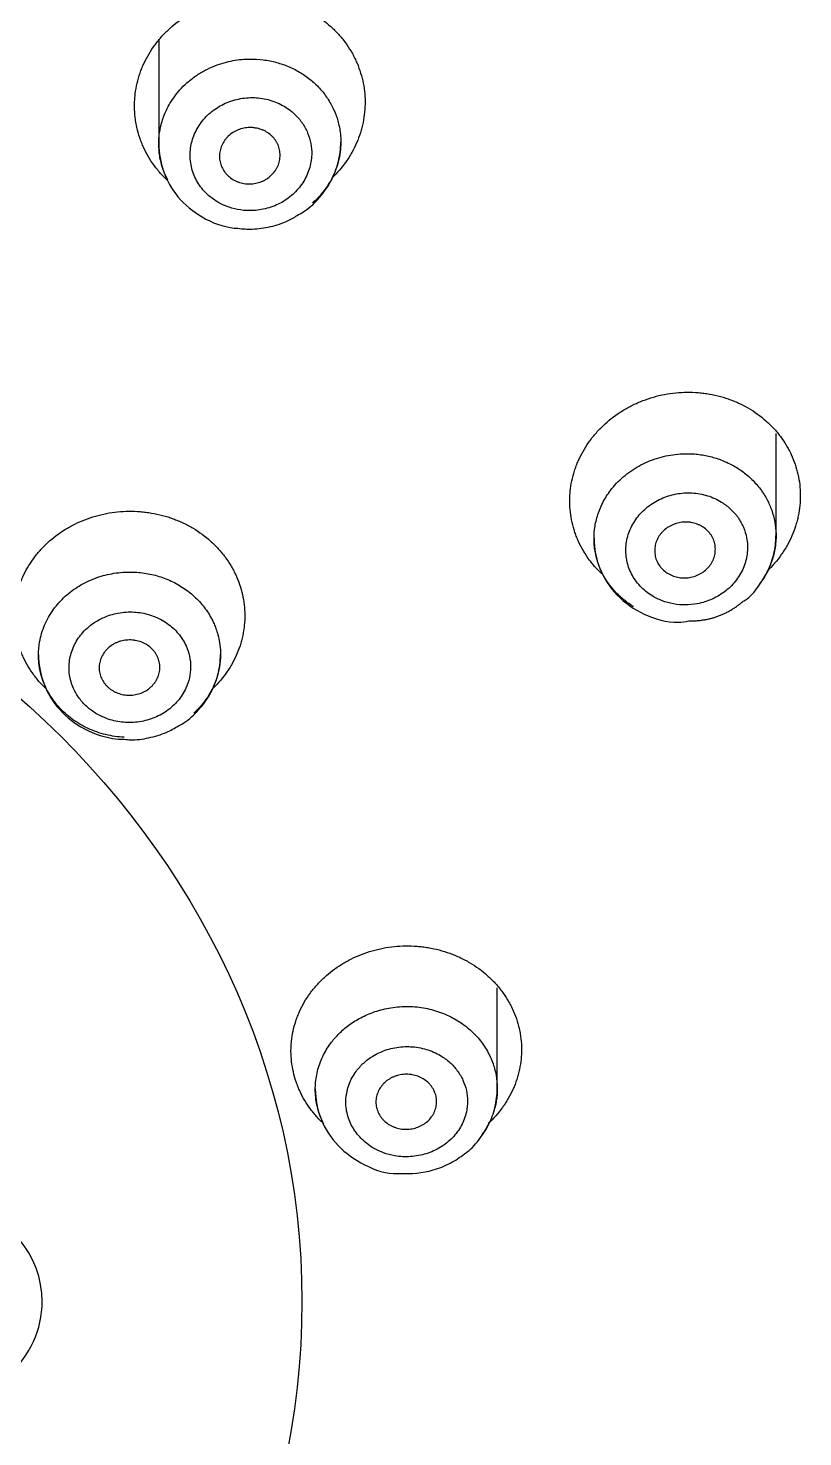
# Model space of a CAD drawing. Header units: millimetres. Extents: x 6110 to 6704, y -2661 to -1821.
# Drawn here: x 6340.71 to 6343.9, y -2169.86 to -2164.06 of the extents above; entities that cross this region are included whole.
import ezdxf

# ---------------------------------------------------------------- set-up
doc = ezdxf.new("R2010")
doc.units = ezdxf.units.MM
doc.header["$LTSCALE"] = 0.1
doc.linetypes.add('HIDDEN2', pattern=[4.7625, 3.175, -1.5875])
doc.layers.add('1', color=4, linetype='HIDDEN2', lineweight=13)
doc.layers.add('DIM', color=3, linetype='Continuous', lineweight=9)

msp = doc.modelspace()

# ---------------------------------------------------------------- hatches: boundary and pattern name
at = {"layer": 'DIM'}
h = msp.add_hatch(dxfattribs=at)
h.set_pattern_fill('ANSI31', color=2)
edge = h.paths.add_edge_path()
edge.add_line((6619.6172, -2595.9805), (6619.6172, -1962.2056))
edge.add_line((6634.6172, -1966.1101), (6619.6172, -1966.1101))
edge.add_line((6634.6172, -2610.9805), (6634.6172, -1966.1101))
edge.add_line((6634.6172, -2610.9805), (6184.4567, -2610.9805))
edge.add_line((6619.6172, -2595.9805), (6184.4567, -2595.9805))
edge.add_line((6184.4567, -2610.9805), (6184.4567, -2595.9805))

# ---------------------------------------------------------------- linework, layer by layer
at = {"layer": '1', "color": 7, "linetype": 'Continuous', "lineweight": -3}
for p, q in [((6341.2455, -2164.1067), (6341.2455, -2164.5333)), ((6343.7888, -2166.149), (6343.7888, -2165.7271)), ((6342.6403, -2168.4283), (6342.6403, -2168.0132))]:
    msp.add_line(p, q, dxfattribs=at)
for centre, major_axis, start_param, end_param in [((6338.0093, -2168.509), (-13.75, 0), 3.141606, 7.301236), ((6338.0093, -2168.5196), (-13.75, 0), 3.141627, 6.283151), ((6338.0093, -2168.8384), (13.1753, 0), 4.984867, 10.723113), ((6340.2899, -2169.3067), (0.475, 0), 0, 3.859642), ((6340.2899, -2169.3067), (0.475, 0), 5.497493, 6.283185)]:
    msp.add_ellipse(centre, major_axis=major_axis, ratio=0.906308, start_param=start_param, end_param=end_param, dxfattribs=at)
msp.add_ellipse((6338.0093, -2169.3067), major_axis=(3.8258, 0), ratio=0.906308, dxfattribs=at)
for points, knots in [([(6341.2799, -2164.6829), (6341.2715, -2164.6749), (6341.2633, -2164.6666), (6341.2505, -2164.6525), (6341.2456, -2164.6469), (6341.2362, -2164.6354), (6341.2317, -2164.6296), (6341.2099, -2164.6001), (6341.1951, -2164.575), (6341.1799, -2164.542), (6341.1771, -2164.5353), (6341.1717, -2164.5217), (6341.1692, -2164.5149), (6341.1622, -2164.4942), (6341.1584, -2164.4803), (6341.149, -2164.4382), (6341.1457, -2164.4097), (6341.1454, -2164.3733), (6341.1456, -2164.366), (6341.1463, -2164.3516), (6341.1468, -2164.3444), (6341.1489, -2164.3228), (6341.1532, -2164.2943), (6341.1605, -2164.2662), (6341.1672, -2164.2453), (6341.1696, -2164.2384), (6341.1747, -2164.2245), (6341.1775, -2164.2177), (6341.1921, -2164.184), (6341.2065, -2164.1583), (6341.2278, -2164.1279), (6341.2322, -2164.1219), (6341.2414, -2164.11), (6341.2462, -2164.1042), (6341.2609, -2164.087), (6341.2713, -2164.076), (6341.3039, -2164.0447), (6341.3276, -2164.0259), (6341.3598, -2164.0049), (6341.3664, -2164.0009), (6341.3798, -2163.9931), (6341.3865, -2163.9893), (6341.407, -2163.9786), (6341.4349, -2163.9656), (6341.4639, -2163.9552), (6341.4862, -2163.9484), (6341.4937, -2163.9463), (6341.5088, -2163.9424), (6341.5164, -2163.9406), (6341.5547, -2163.9325), (6341.5855, -2163.929), (6341.632, -2163.9278), (6341.6475, -2163.9281), (6341.6709, -2163.9297), (6341.6787, -2163.9304), (6341.6942, -2163.9321), (6341.7018, -2163.9332), (6341.74, -2163.9393), (6341.7697, -2163.947), (6341.8058, -2163.9599), (6341.813, -2163.9627), (6341.8272, -2163.9686), (6341.8342, -2163.9717), (6341.855, -2163.9815), (6341.8684, -2163.9886), (6341.9072, -2164.0118), (6341.9314, -2164.0295), (6341.9593, -2164.0546), (6341.9648, -2164.0598), (6341.9754, -2164.0704), (6341.9805, -2164.0757), (6341.9954, -2164.0922), (6342.014, -2164.1149), (6342.0302, -2164.1393), (6342.0414, -2164.1582), (6342.0449, -2164.1647), (6342.0518, -2164.1777), (6342.055, -2164.1843), (6342.0702, -2164.2175), (6342.0793, -2164.2449), (6342.0888, -2164.2872), (6342.0912, -2164.3015), (6342.0945, -2164.3305), (6342.0954, -2164.3449), (6342.0957, -2164.3882), (6342.0929, -2164.4169), (6342.0856, -2164.4527), (6342.084, -2164.4598), (6342.0803, -2164.474), (6342.0783, -2164.4811), (6342.0717, -2164.502), (6342.0615, -2164.5294), (6342.0485, -2164.5557), (6342.0377, -2164.575), (6342.0339, -2164.5814), (6342.026, -2164.594), (6342.0219, -2164.6003), (6342.0004, -2164.631), (6341.9808, -2164.6539), (6341.9588, -2164.675)], [0, 0, 0, 0, 0.016366, 0.016366, 0.02683, 0.02683, 0.037294, 0.037294, 0.079151, 0.079151, 0.089615, 0.089615, 0.100079, 0.100079, 0.121008, 0.121008, 0.162865, 0.162865, 0.173329, 0.173329, 0.183793, 0.183793, 0.204721, 0.22565, 0.22565, 0.236114, 0.236114, 0.246578, 0.246578, 0.288435, 0.288435, 0.298899, 0.298899, 0.309363, 0.309363, 0.330292, 0.330292, 0.372148, 0.372148, 0.382613, 0.382613, 0.393077, 0.393077, 0.414005, 0.434934, 0.434934, 0.445398, 0.445398, 0.455862, 0.455862, 0.497719, 0.497719, 0.518647, 0.518647, 0.529111, 0.529111, 0.539576, 0.539576, 0.581432, 0.581432, 0.591896, 0.591896, 0.602361, 0.602361, 0.623289, 0.623289, 0.665146, 0.665146, 0.67561, 0.67561, 0.686074, 0.686074, 0.707003, 0.727931, 0.727931, 0.738395, 0.738395, 0.748859, 0.748859, 0.790716, 0.790716, 0.811645, 0.811645, 0.832573, 0.832573, 0.87443, 0.87443, 0.884894, 0.884894, 0.895358, 0.895358, 0.916286, 0.937215, 0.937215, 0.947679, 0.947679, 0.958143, 0.958143, 1, 1, 1, 1]), ([(6341.2455, -2164.5332), (6341.2455, -2164.5306), (6341.2456, -2164.5181), (6341.2475, -2164.4917), (6341.2552, -2164.4501), (6341.2732, -2164.398), (6341.3069, -2164.3384), (6341.3514, -2164.2888), (6341.3974, -2164.2528), (6341.4361, -2164.2294), (6341.4751, -2164.2115), (6341.5136, -2164.1985), (6341.5509, -2164.1898), (6341.5864, -2164.185), (6341.628, -2164.1828), (6341.6762, -2164.1856), (6341.7307, -2164.1964), (6341.7828, -2164.2146), (6341.8313, -2164.2397), (6341.8752, -2164.2712), (6341.9135, -2164.3085), (6341.9453, -2164.3506), (6341.9644, -2164.3863), (6341.9756, -2164.4141), (6341.9823, -2164.434), (6341.9887, -2164.4583), (6341.9937, -2164.487), (6341.9961, -2164.5203), (6341.9947, -2164.5577), (6341.988, -2164.5989), (6341.9746, -2164.643), (6341.9529, -2164.6889), (6341.9216, -2164.7349), (6341.8947, -2164.7632), (6341.8795, -2164.7767)], [0, 0, 0, 0, 0.005772, 0.02746, 0.058205, 0.097998, 0.146827, 0.204677, 0.237376, 0.268367, 0.29765, 0.325225, 0.351091, 0.375249, 0.397698, 0.435295, 0.4729, 0.510516, 0.548145, 0.585786, 0.623443, 0.661117, 0.69881, 0.711059, 0.726338, 0.744644, 0.765977, 0.790337, 0.817723, 0.848133, 0.881567, 0.918024, 0.957502, 1, 1, 1, 1]), ([(6341.798, -2164.7416), (6341.8058, -2164.7345), (6341.8206, -2164.7193), (6341.8395, -2164.694), (6341.8547, -2164.6667), (6341.8661, -2164.6378), (6341.8733, -2164.608), (6341.8766, -2164.5724), (6341.8736, -2164.5316), (6341.8603, -2164.4875), (6341.8382, -2164.4468), (6341.811, -2164.415), (6341.7829, -2164.3912), (6341.7559, -2164.3741), (6341.7268, -2164.3604), (6341.6959, -2164.3504), (6341.6638, -2164.3442), (6341.6311, -2164.3421), (6341.5982, -2164.3439), (6341.5659, -2164.3498), (6341.5345, -2164.3595), (6341.5047, -2164.3728), (6341.477, -2164.3897), (6341.4518, -2164.4098), (6341.4295, -2164.4326), (6341.4106, -2164.458), (6341.3955, -2164.4853), (6341.3841, -2164.5141), (6341.3769, -2164.544), (6341.374, -2164.5744), (6341.3753, -2164.6048), (6341.3809, -2164.6348), (6341.3907, -2164.6638), (6341.4044, -2164.6913), (6341.422, -2164.7169), (6341.4466, -2164.7437), (6341.4799, -2164.77), (6341.523, -2164.7919), (6341.5699, -2164.8056), (6341.6136, -2164.8098), (6341.6519, -2164.8077), (6341.6842, -2164.8019), (6341.7156, -2164.7923), (6341.7454, -2164.779), (6341.7732, -2164.7622), (6341.79, -2164.7488), (6341.798, -2164.7416)], [0, 0, 0, 0, 0.020792, 0.041527, 0.062564, 0.083385, 0.104087, 0.125028, 0.156271, 0.187462, 0.218718, 0.249908, 0.270778, 0.291504, 0.31241, 0.33324, 0.35396, 0.374901, 0.395759, 0.416468, 0.437372, 0.458338, 0.479067, 0.499917, 0.520918, 0.541676, 0.562551, 0.583488, 0.604199, 0.625047, 0.645957, 0.666656, 0.687518, 0.708443, 0.729132, 0.749986, 0.781253, 0.81242, 0.843649, 0.874864, 0.895693, 0.916404, 0.937375, 0.958205, 0.978959, 1, 1, 1, 1]), ([(6341.709, -2164.6632), (6341.7032, -2164.6687), (6341.6969, -2164.6736), (6341.6867, -2164.6801), (6341.6833, -2164.6821), (6341.676, -2164.6858), (6341.6723, -2164.6875), (6341.6609, -2164.6921), (6341.6532, -2164.6944), (6341.6411, -2164.6968), (6341.6371, -2164.6975), (6341.6289, -2164.6984), (6341.6248, -2164.6986), (6341.6125, -2164.6988), (6341.6044, -2164.6982), (6341.5923, -2164.6962), (6341.5883, -2164.6953), (6341.5805, -2164.6932), (6341.5728, -2164.6908), (6341.5654, -2164.6877), (6341.56, -2164.6851), (6341.5582, -2164.6842), (6341.5546, -2164.6823), (6341.5529, -2164.6813), (6341.5443, -2164.6761), (6341.538, -2164.6714), (6341.5294, -2164.6635), (6341.5266, -2164.6607), (6341.5214, -2164.6549), (6341.5189, -2164.6519), (6341.5121, -2164.6425), (6341.5082, -2164.6359), (6341.5035, -2164.6254), (6341.5021, -2164.6218), (6341.4997, -2164.6145), (6341.4987, -2164.6109), (6341.4963, -2164.5998), (6341.4955, -2164.5923), (6341.4955, -2164.5769), (6341.4963, -2164.5694), (6341.4986, -2164.5582), (6341.4996, -2164.5545), (6341.502, -2164.5472), (6341.5034, -2164.5435), (6341.5081, -2164.5329), (6341.5119, -2164.5262), (6341.5187, -2164.5166), (6341.5211, -2164.5135), (6341.5263, -2164.5075), (6341.5291, -2164.5046), (6341.5377, -2164.4964), (6341.544, -2164.4915), (6341.5542, -2164.485), (6341.5577, -2164.4829), (6341.5649, -2164.4792), (6341.5723, -2164.4758), (6341.58, -2164.4732), (6341.5878, -2164.4708), (6341.5918, -2164.4698), (6341.6039, -2164.4673), (6341.612, -2164.4665), (6341.6242, -2164.4662), (6341.6283, -2164.4663), (6341.6345, -2164.4668), (6341.6365, -2164.467), (6341.6406, -2164.4675), (6341.6426, -2164.4678), (6341.6526, -2164.4694), (6341.6604, -2164.4715), (6341.6718, -2164.4757), (6341.6756, -2164.4772), (6341.6828, -2164.4807), (6341.6863, -2164.4826), (6341.6965, -2164.4888), (6341.7028, -2164.4935), (6341.7116, -2164.5014), (6341.7144, -2164.5042), (6341.7196, -2164.51), (6341.7245, -2164.516), (6341.7287, -2164.5225), (6341.7325, -2164.5291), (6341.7343, -2164.5326), (6341.7391, -2164.5431), (6341.7414, -2164.5503), (6341.7438, -2164.5614), (6341.7445, -2164.5652), (6341.7453, -2164.5728), (6341.7455, -2164.5766), (6341.7455, -2164.588), (6341.7447, -2164.5955), (6341.7424, -2164.6068), (6341.7414, -2164.6105), (6341.739, -2164.6179), (6341.7363, -2164.625), (6341.7328, -2164.6319), (6341.729, -2164.6387), (6341.7269, -2164.642), (6341.72, -2164.6517), (6341.7148, -2164.6577), (6341.709, -2164.6632)], [0, 0, 0, 0, 0.03125, 0.03125, 0.046875, 0.046875, 0.0625, 0.0625, 0.09375, 0.09375, 0.109375, 0.109375, 0.125, 0.125, 0.15625, 0.15625, 0.171875, 0.171875, 0.1875, 0.203125, 0.203125, 0.210938, 0.210938, 0.21875, 0.21875, 0.25, 0.25, 0.265625, 0.265625, 0.28125, 0.28125, 0.3125, 0.3125, 0.328125, 0.328125, 0.34375, 0.34375, 0.375, 0.375, 0.40625, 0.40625, 0.421875, 0.421875, 0.4375, 0.4375, 0.46875, 0.46875, 0.484375, 0.484375, 0.5, 0.5, 0.53125, 0.53125, 0.546875, 0.546875, 0.5625, 0.578125, 0.578125, 0.59375, 0.59375, 0.625, 0.625, 0.640625, 0.640625, 0.648437, 0.648437, 0.65625, 0.65625, 0.6875, 0.6875, 0.703125, 0.703125, 0.71875, 0.71875, 0.75, 0.75, 0.765625, 0.765625, 0.78125, 0.796875, 0.796875, 0.8125, 0.8125, 0.84375, 0.84375, 0.859375, 0.859375, 0.875, 0.875, 0.90625, 0.90625, 0.921875, 0.921875, 0.9375, 0.953125, 0.953125, 0.96875, 0.96875, 1, 1, 1, 1]), ([(6341.2455, -2164.5329), (6341.246, -2164.5727), (6341.259, -2164.6495), (6341.3201, -2164.7584), (6341.4221, -2164.8417), (6341.5146, -2164.8781), (6341.5664, -2164.8811), (6341.5713, -2164.8813)], [0, 0, 0, 0, 0.222702, 0.458486, 0.707875, 0.972425, 1, 1, 1, 1]), ([(6341.2823, -2164.6822), (6341.2747, -2164.6676), (6341.2607, -2164.6352), (6341.2482, -2164.585), (6341.2455, -2164.5498), (6341.2455, -2164.5332)], [0, 0, 0, 0, 0.315916, 0.677984, 1, 1, 1, 1]), ([(6341.8209, -2164.8252), (6341.8302, -2164.8204), (6341.8629, -2164.8016), (6341.9105, -2164.7558), (6341.9577, -2164.6881), (6341.9881, -2164.6095), (6341.9952, -2164.5545), (6341.9955, -2164.5258)], [0, 0, 0, 0, 0.083766, 0.305153, 0.531746, 0.76321, 1, 1, 1, 1]), ([(6341.5713, -2164.8813), (6341.591, -2164.8841), (6341.6358, -2164.887), (6341.7066, -2164.8766), (6341.7714, -2164.8556), (6341.8075, -2164.8344), (6341.8209, -2164.8252)], [0, 0, 0, 0, 0.225878, 0.515383, 0.813111, 1, 1, 1, 1]), ([(6343.0711, -2166.3063), (6343.0634, -2166.299), (6343.0559, -2166.2914), (6343.0436, -2166.2781), (6343.0387, -2166.2725), (6343.0293, -2166.2612), (6343.0248, -2166.2555), (6343.003, -2166.2263), (6342.9883, -2166.2016), (6342.9731, -2166.1689), (6342.9703, -2166.1623), (6342.9649, -2166.1488), (6342.9624, -2166.142), (6342.9555, -2166.1216), (6342.9516, -2166.1078), (6342.9423, -2166.0661), (6342.939, -2166.0378), (6342.9388, -2166.0017), (6342.9389, -2165.9945), (6342.9396, -2165.9801), (6342.9401, -2165.9729), (6342.9423, -2165.9516), (6342.9466, -2165.9232), (6342.954, -2165.8953), (6342.9606, -2165.8746), (6342.963, -2165.8677), (6342.9682, -2165.8539), (6342.971, -2165.8471), (6342.9857, -2165.8136), (6343.0001, -2165.7881), (6343.0215, -2165.7577), (6343.0259, -2165.7518), (6343.0351, -2165.74), (6343.0399, -2165.7341), (6343.0547, -2165.717), (6343.0651, -2165.7061), (6343.0977, -2165.6749), (6343.1215, -2165.6561), (6343.1537, -2165.6352), (6343.1603, -2165.6311), (6343.1737, -2165.6233), (6343.1804, -2165.6195), (6343.2009, -2165.6088), (6343.2288, -2165.5958), (6343.2579, -2165.5853), (6343.2801, -2165.5783), (6343.2876, -2165.5762), (6343.3027, -2165.5722), (6343.3103, -2165.5704), (6343.3486, -2165.5622), (6343.3794, -2165.5585), (6343.4258, -2165.557), (6343.4413, -2165.5572), (6343.4646, -2165.5586), (6343.4724, -2165.5592), (6343.4879, -2165.5608), (6343.4956, -2165.5618), (6343.5337, -2165.5676), (6343.5634, -2165.5749), (6343.5994, -2165.5875), (6343.6066, -2165.5902), (6343.6208, -2165.5959), (6343.6278, -2165.5989), (6343.6486, -2165.6085), (6343.662, -2165.6154), (6343.7008, -2165.638), (6343.7249, -2165.6554), (6343.7528, -2165.6801), (6343.7583, -2165.6851), (6343.7688, -2165.6955), (6343.774, -2165.7008), (6343.7889, -2165.7169), (6343.8075, -2165.7393), (6343.8237, -2165.7634), (6343.8348, -2165.7821), (6343.8384, -2165.7884), (6343.8452, -2165.8013), (6343.8484, -2165.8078), (6343.8636, -2165.8406), (6343.8728, -2165.8677), (6343.8822, -2165.9096), (6343.8846, -2165.9237), (6343.8878, -2165.9525), (6343.8887, -2165.9668), (6343.889, -2166.0098), (6343.8862, -2166.0383), (6343.8788, -2166.0738), (6343.8772, -2166.0809), (6343.8735, -2166.0951), (6343.8714, -2166.1021), (6343.8648, -2166.1229), (6343.8545, -2166.1502), (6343.8415, -2166.1764), (6343.8307, -2166.1957), (6343.8269, -2166.202), (6343.819, -2166.2146), (6343.8148, -2166.2208), (6343.7933, -2166.2515), (6343.7737, -2166.2744), (6343.7517, -2166.2955)], [0, 0, 0, 0, 0.01515, 0.01515, 0.025627, 0.025627, 0.036104, 0.036104, 0.078013, 0.078013, 0.08849, 0.08849, 0.098967, 0.098967, 0.119921, 0.119921, 0.16183, 0.16183, 0.172307, 0.172307, 0.182784, 0.182784, 0.203738, 0.224692, 0.224692, 0.23517, 0.23517, 0.245647, 0.245647, 0.287555, 0.287555, 0.298032, 0.298032, 0.308509, 0.308509, 0.329464, 0.329464, 0.371372, 0.371372, 0.381849, 0.381849, 0.392327, 0.392327, 0.413281, 0.434235, 0.434235, 0.444712, 0.444712, 0.455189, 0.455189, 0.497098, 0.497098, 0.518052, 0.518052, 0.528529, 0.528529, 0.539006, 0.539006, 0.580915, 0.580915, 0.591392, 0.591392, 0.601869, 0.601869, 0.622823, 0.622823, 0.664732, 0.664732, 0.675209, 0.675209, 0.685686, 0.685686, 0.70664, 0.727595, 0.727595, 0.738072, 0.738072, 0.748549, 0.748549, 0.790457, 0.790457, 0.811412, 0.811412, 0.832366, 0.832366, 0.874274, 0.874274, 0.884752, 0.884752, 0.895229, 0.895229, 0.916183, 0.937137, 0.937137, 0.947614, 0.947614, 0.958091, 0.958091, 1, 1, 1, 1]), ([(6343.0388, -2166.1604), (6343.0388, -2166.1482), (6343.0406, -2166.1171), (6343.051, -2166.0673), (6343.0731, -2166.0125), (6343.1012, -2165.9677), (6343.1309, -2165.9325), (6343.1588, -2165.9058), (6343.1896, -2165.882), (6343.223, -2165.8612), (6343.2585, -2165.8437), (6343.2957, -2165.8298), (6343.3343, -2165.8195), (6343.3738, -2165.813), (6343.4091, -2165.8106), (6343.4398, -2165.811), (6343.4658, -2165.813), (6343.4918, -2165.8168), (6343.5175, -2165.8222), (6343.5429, -2165.8294), (6343.5678, -2165.8383), (6343.5921, -2165.849), (6343.6157, -2165.8613), (6343.6383, -2165.8753), (6343.6598, -2165.8909), (6343.6802, -2165.908), (6343.6992, -2165.9266), (6343.7167, -2165.9467), (6343.7326, -2165.968), (6343.7504, -2165.9962), (6343.768, -2166.033), (6343.7825, -2166.0797), (6343.7897, -2166.1305), (6343.7884, -2166.1843), (6343.7773, -2166.2398), (6343.7554, -2166.2953), (6343.7337, -2166.3304), (6343.7209, -2166.3472)], [0, 0, 0, 0, 0.02837, 0.072364, 0.117223, 0.162948, 0.191358, 0.219769, 0.248181, 0.276593, 0.305006, 0.333419, 0.361833, 0.390247, 0.418662, 0.437117, 0.455703, 0.474422, 0.493272, 0.512255, 0.53137, 0.550618, 0.569999, 0.589513, 0.60916, 0.628941, 0.648856, 0.668905, 0.689088, 0.709405, 0.745148, 0.782813, 0.822401, 0.863913, 0.90735, 0.952713, 1, 1, 1, 1]), ([(6343.6258, -2166.3308), (6343.6321, -2166.3224), (6343.6435, -2166.305), (6343.6568, -2166.2769), (6343.666, -2166.2476), (6343.6711, -2166.2175), (6343.6719, -2166.1871), (6343.6677, -2166.1521), (6343.6559, -2166.1132), (6343.6335, -2166.0731), (6343.603, -2166.0379), (6343.5695, -2166.0124), (6343.5368, -2165.9949), (6343.5066, -2165.9834), (6343.4751, -2165.9758), (6343.4426, -2165.972), (6343.4097, -2165.9722), (6343.3771, -2165.9763), (6343.3452, -2165.9843), (6343.3146, -2165.996), (6343.2858, -2166.0113), (6343.2593, -2166.0298), (6343.2356, -2166.0512), (6343.215, -2166.0753), (6343.1979, -2166.1016), (6343.1846, -2166.1296), (6343.1754, -2166.1589), (6343.1703, -2166.1889), (6343.1695, -2166.2192), (6343.1731, -2166.2492), (6343.1808, -2166.2785), (6343.1927, -2166.3065), (6343.2086, -2166.3327), (6343.228, -2166.3567), (6343.2508, -2166.3781), (6343.2807, -2166.3994), (6343.3191, -2166.4185), (6343.3661, -2166.4314), (6343.4151, -2166.4358), (6343.4589, -2166.4315), (6343.496, -2166.4224), (6343.5266, -2166.4107), (6343.5554, -2166.3954), (6343.582, -2166.3769), (6343.6058, -2166.3554), (6343.6195, -2166.3393), (6343.6258, -2166.3308)], [0, 0, 0, 0, 0.020853, 0.041587, 0.062557, 0.083451, 0.10416, 0.125026, 0.156302, 0.187462, 0.218704, 0.249907, 0.270777, 0.291498, 0.312408, 0.333286, 0.353999, 0.374899, 0.395834, 0.416539, 0.437371, 0.458382, 0.479112, 0.499921, 0.520899, 0.541656, 0.562558, 0.583436, 0.604139, 0.625053, 0.645926, 0.666612, 0.68752, 0.708433, 0.72912, 0.74999, 0.781223, 0.812425, 0.843584, 0.874871, 0.895638, 0.916356, 0.937382, 0.958206, 0.978958, 1, 1, 1, 1]), ([(6340.779, -2166.7781), (6340.7722, -2166.7715), (6340.7656, -2166.7647), (6340.7542, -2166.7522), (6340.7493, -2166.7466), (6340.7399, -2166.7353), (6340.7354, -2166.7295), (6340.7137, -2166.7004), (6340.699, -2166.6757), (6340.6839, -2166.6432), (6340.6811, -2166.6366), (6340.6758, -2166.6232), (6340.6733, -2166.6165), (6340.6664, -2166.5962), (6340.6625, -2166.5825), (6340.6533, -2166.5412), (6340.65, -2166.5132), (6340.6499, -2166.4776), (6340.65, -2166.4705), (6340.6507, -2166.4564), (6340.6513, -2166.4493), (6340.6534, -2166.4283), (6340.6578, -2166.4004), (6340.6652, -2166.373), (6340.6719, -2166.3526), (6340.6743, -2166.3459), (6340.6795, -2166.3324), (6340.6823, -2166.3257), (6340.697, -2166.2929), (6340.7115, -2166.268), (6340.7329, -2166.2384), (6340.7373, -2166.2326), (6340.7465, -2166.2211), (6340.7513, -2166.2155), (6340.7662, -2166.1988), (6340.7766, -2166.1882), (6340.8093, -2166.158), (6340.8331, -2166.1399), (6340.8654, -2166.1198), (6340.872, -2166.1159), (6340.8854, -2166.1084), (6340.8922, -2166.1049), (6340.9127, -2166.0946), (6340.9407, -2166.0823), (6340.9698, -2166.0725), (6340.992, -2166.0661), (6340.9995, -2166.0641), (6341.0146, -2166.0605), (6341.0223, -2166.0588), (6341.0606, -2166.0515), (6341.0914, -2166.0484), (6341.1379, -2166.0479), (6341.1534, -2166.0484), (6341.1767, -2166.0502), (6341.1845, -2166.051), (6341.2, -2166.0529), (6341.2077, -2166.0541), (6341.2458, -2166.0605), (6341.2755, -2166.0684), (6341.3115, -2166.0816), (6341.3186, -2166.0844), (6341.3328, -2166.0903), (6341.3398, -2166.0934), (6341.3605, -2166.1033), (6341.3739, -2166.1104), (6341.4126, -2166.1335), (6341.4367, -2166.1512), (6341.4645, -2166.1761), (6341.47, -2166.1813), (6341.4805, -2166.1917), (6341.4856, -2166.197), (6341.5005, -2166.2133), (6341.5191, -2166.2358), (6341.5351, -2166.2599), (6341.5463, -2166.2786), (6341.5498, -2166.2849), (6341.5566, -2166.2978), (6341.5598, -2166.3043), (6341.5749, -2166.337), (6341.584, -2166.3639), (6341.5934, -2166.4055), (6341.5957, -2166.4195), (6341.599, -2166.448), (6341.5998, -2166.4622), (6341.6, -2166.5046), (6341.5972, -2166.5327), (6341.5898, -2166.5677), (6341.5881, -2166.5747), (6341.5844, -2166.5886), (6341.5824, -2166.5955), (6341.5757, -2166.6159), (6341.5654, -2166.6427), (6341.5523, -2166.6683), (6341.5415, -2166.6872), (6341.5377, -2166.6934), (6341.5297, -2166.7056), (6341.5256, -2166.7117), (6341.504, -2166.7416), (6341.4843, -2166.7638), (6341.4622, -2166.7842)], [0, 0, 0, 0, 0.013476, 0.013476, 0.023971, 0.023971, 0.034466, 0.034466, 0.076445, 0.076445, 0.08694, 0.08694, 0.097435, 0.097435, 0.118425, 0.118425, 0.160405, 0.160405, 0.1709, 0.1709, 0.181395, 0.181395, 0.202385, 0.223375, 0.223375, 0.233869, 0.233869, 0.244364, 0.244364, 0.286344, 0.286344, 0.296839, 0.296839, 0.307334, 0.307334, 0.328324, 0.328324, 0.370304, 0.370304, 0.380799, 0.380799, 0.391294, 0.391294, 0.412283, 0.433273, 0.433273, 0.443768, 0.443768, 0.454263, 0.454263, 0.496243, 0.496243, 0.517233, 0.517233, 0.527728, 0.527728, 0.538223, 0.538223, 0.580202, 0.580202, 0.590697, 0.590697, 0.601192, 0.601192, 0.622182, 0.622182, 0.664162, 0.664162, 0.674657, 0.674657, 0.685152, 0.685152, 0.706142, 0.727132, 0.727132, 0.737627, 0.737627, 0.748121, 0.748121, 0.790101, 0.790101, 0.811091, 0.811091, 0.832081, 0.832081, 0.874061, 0.874061, 0.884556, 0.884556, 0.895051, 0.895051, 0.91604, 0.93703, 0.93703, 0.947525, 0.947525, 0.95802, 0.95802, 1, 1, 1, 1]), ([(6343.5022, -2166.2873), (6343.4963, -2166.2928), (6343.49, -2166.2977), (6343.4799, -2166.3042), (6343.4764, -2166.3062), (6343.4692, -2166.3099), (6343.4654, -2166.3116), (6343.4541, -2166.3162), (6343.4463, -2166.3186), (6343.4343, -2166.3211), (6343.4302, -2166.3217), (6343.422, -2166.3227), (6343.4179, -2166.3229), (6343.4057, -2166.3232), (6343.3976, -2166.3227), (6343.3855, -2166.3208), (6343.3815, -2166.3199), (6343.3737, -2166.3179), (6343.366, -2166.3156), (6343.3586, -2166.3125), (6343.3532, -2166.31), (6343.3514, -2166.3091), (6343.3479, -2166.3072), (6343.3461, -2166.3062), (6343.3376, -2166.3012), (6343.3313, -2166.2965), (6343.3226, -2166.2888), (6343.3198, -2166.286), (6343.3159, -2166.2817), (6343.3146, -2166.2803), (6343.3122, -2166.2773), (6343.311, -2166.2758), (6343.3053, -2166.268), (6343.3015, -2166.2615), (6343.2968, -2166.2512), (6343.2954, -2166.2476), (6343.293, -2166.2404), (6343.292, -2166.2368), (6343.2896, -2166.2258), (6343.2888, -2166.2183), (6343.2888, -2166.2069), (6343.289, -2166.2031), (6343.2898, -2166.1956), (6343.291, -2166.1881), (6343.293, -2166.1808), (6343.2954, -2166.1735), (6343.2968, -2166.1699), (6343.3015, -2166.1593), (6343.3053, -2166.1526), (6343.3121, -2166.1431), (6343.3146, -2166.14), (6343.3198, -2166.134), (6343.3225, -2166.1311), (6343.3312, -2166.123), (6343.3375, -2166.118), (6343.3477, -2166.1115), (6343.3512, -2166.1095), (6343.3584, -2166.1057), (6343.3658, -2166.1023), (6343.3735, -2166.0996), (6343.3813, -2166.0972), (6343.3853, -2166.0962), (6343.3974, -2166.0937), (6343.4055, -2166.0928), (6343.4177, -2166.0925), (6343.4218, -2166.0926), (6343.4279, -2166.093), (6343.43, -2166.0931), (6343.434, -2166.0936), (6343.4361, -2166.0939), (6343.4461, -2166.0955), (6343.4539, -2166.0975), (6343.4633, -2166.1008), (6343.4652, -2166.1015), (6343.4689, -2166.1031), (6343.4708, -2166.1039), (6343.4762, -2166.1064), (6343.4797, -2166.1083), (6343.4899, -2166.1143), (6343.4962, -2166.1189), (6343.505, -2166.1268), (6343.5078, -2166.1295), (6343.513, -2166.1352), (6343.5178, -2166.1411), (6343.522, -2166.1475), (6343.5259, -2166.1541), (6343.5277, -2166.1575), (6343.5324, -2166.1679), (6343.5348, -2166.175), (6343.5372, -2166.186), (6343.5378, -2166.1897), (6343.5386, -2166.1973), (6343.5388, -2166.2011), (6343.5388, -2166.2124), (6343.538, -2166.2199), (6343.5356, -2166.2311), (6343.5346, -2166.2348), (6343.5322, -2166.2421), (6343.5295, -2166.2492), (6343.526, -2166.2561), (6343.5222, -2166.2628), (6343.5201, -2166.2661), (6343.5132, -2166.2758), (6343.508, -2166.2818), (6343.5022, -2166.2873)], [0, 0, 0, 0, 0.03125, 0.03125, 0.046875, 0.046875, 0.0625, 0.0625, 0.09375, 0.09375, 0.109375, 0.109375, 0.125, 0.125, 0.15625, 0.15625, 0.171875, 0.171875, 0.1875, 0.203125, 0.203125, 0.210937, 0.210937, 0.21875, 0.21875, 0.25, 0.25, 0.265625, 0.265625, 0.273437, 0.273437, 0.28125, 0.28125, 0.3125, 0.3125, 0.328125, 0.328125, 0.34375, 0.34375, 0.375, 0.375, 0.390625, 0.390625, 0.40625, 0.421875, 0.421875, 0.4375, 0.4375, 0.46875, 0.46875, 0.484375, 0.484375, 0.5, 0.5, 0.53125, 0.53125, 0.546875, 0.546875, 0.5625, 0.578125, 0.578125, 0.59375, 0.59375, 0.625, 0.625, 0.640625, 0.640625, 0.648437, 0.648437, 0.65625, 0.65625, 0.6875, 0.6875, 0.695312, 0.695312, 0.703125, 0.703125, 0.71875, 0.71875, 0.75, 0.75, 0.765625, 0.765625, 0.78125, 0.796875, 0.796875, 0.8125, 0.8125, 0.84375, 0.84375, 0.859375, 0.859375, 0.875, 0.875, 0.90625, 0.90625, 0.921875, 0.921875, 0.9375, 0.953125, 0.953125, 0.96875, 0.96875, 1, 1, 1, 1]), ([(6343.2018, -2166.4414), (6343.2007, -2166.4408), (6343.185, -2166.431), (6343.1559, -2166.4098), (6343.1188, -2166.3734), (6343.0873, -2166.3313), (6343.0626, -2166.2843), (6343.0458, -2166.2333), (6343.0396, -2166.1913), (6343.0388, -2166.1668), (6343.0388, -2166.1604)], [0, 0, 0, 0, 0.010618, 0.157676, 0.308052, 0.46175, 0.618777, 0.779137, 0.942835, 1, 1, 1, 1]), ([(6343.039, -2166.1589), (6343.0393, -2166.2035), (6343.0548, -2166.2869), (6343.1287, -2166.4006), (6343.2426, -2166.4786), (6343.3524, -2166.5116), (6343.4146, -2166.503), (6343.4296, -2166.4999)], [0, 0, 0, 0, 0.223773, 0.452561, 0.685868, 0.925296, 1, 1, 1, 1]), ([(6343.6532, -2166.4192), (6343.656, -2166.4177), (6343.6813, -2166.4039), (6343.7156, -2166.3602), (6343.7575, -2166.2976), (6343.7824, -2166.2251), (6343.7884, -2166.1755), (6343.7886, -2166.1499)], [0, 0, 0, 0, 0.029827, 0.267715, 0.509726, 0.753684, 1, 1, 1, 1]), ([(6340.7499, -2166.6406), (6340.7499, -2166.6225), (6340.7536, -2166.5807), (6340.7725, -2166.5169), (6340.8086, -2166.4529), (6340.8496, -2166.4069), (6340.8872, -2166.376), (6340.9168, -2166.356), (6340.9483, -2166.3388), (6340.9816, -2166.3245), (6341.0162, -2166.3131), (6341.0518, -2166.3049), (6341.0882, -2166.2999), (6341.1331, -2166.2977), (6341.1865, -2166.3015), (6341.2468, -2166.315), (6341.3043, -2166.3377), (6341.3573, -2166.3692), (6341.4042, -2166.4087), (6341.4433, -2166.4553), (6341.4665, -2166.4959), (6341.48, -2166.5281), (6341.4882, -2166.5525), (6341.4957, -2166.5836), (6341.5004, -2166.6218), (6341.4999, -2166.6666), (6341.4914, -2166.7172), (6341.4721, -2166.7723), (6341.439, -2166.8291), (6341.4077, -2166.864), (6341.3895, -2166.8806)], [0, 0, 0, 0, 0.04045, 0.093744, 0.147043, 0.200348, 0.225274, 0.2502, 0.275125, 0.300051, 0.324977, 0.349903, 0.374828, 0.399754, 0.441402, 0.483459, 0.525926, 0.568802, 0.612088, 0.655784, 0.699891, 0.714103, 0.733104, 0.756892, 0.785465, 0.81882, 0.856955, 0.899866, 0.947549, 1, 1, 1, 1]), ([(6341.3026, -2166.852), (6341.3103, -2166.845), (6341.3248, -2166.8301), (6341.3432, -2166.8052), (6341.3602, -2166.7738), (6341.3733, -2166.7355), (6341.3782, -2166.6906), (6341.3737, -2166.6458), (6341.361, -2166.6074), (6341.3442, -2166.5762), (6341.326, -2166.5513), (6341.3044, -2166.5289), (6341.2798, -2166.5092), (6341.2526, -2166.4926), (6341.2231, -2166.4795), (6341.192, -2166.47), (6341.1598, -2166.4643), (6341.127, -2166.4626), (6341.0942, -2166.4646), (6341.062, -2166.4706), (6341.0257, -2166.482), (6340.9868, -2166.501), (6340.9528, -2166.5266), (6340.9274, -2166.5529), (6340.9091, -2166.5779), (6340.8945, -2166.6047), (6340.8838, -2166.633), (6340.8773, -2166.6623), (6340.8751, -2166.6921), (6340.877, -2166.7219), (6340.8833, -2166.7512), (6340.8955, -2166.7841), (6340.916, -2166.8194), (6340.9474, -2166.854), (6340.9854, -2166.8825), (6341.0242, -2166.9012), (6341.0604, -2166.9124), (6341.0926, -2166.9181), (6341.1253, -2166.9199), (6341.1581, -2166.9179), (6341.1903, -2166.912), (6341.2214, -2166.9023), (6341.2509, -2166.8891), (6341.2783, -2166.8724), (6341.2948, -2166.8592), (6341.3026, -2166.852)], [0, 0, 0, 0, 0.020777, 0.041489, 0.062497, 0.093692, 0.124941, 0.156189, 0.187398, 0.208278, 0.229014, 0.249914, 0.27075, 0.291482, 0.312422, 0.333273, 0.353993, 0.374911, 0.39587, 0.416578, 0.437386, 0.468846, 0.49994, 0.520991, 0.541749, 0.562573, 0.583534, 0.60424, 0.62506, 0.646008, 0.6667, 0.687537, 0.718816, 0.749983, 0.781233, 0.812442, 0.83329, 0.853996, 0.874959, 0.895704, 0.916419, 0.937474, 0.958195, 0.978917, 1, 1, 1, 1]), ([(6341.2134, -2166.7726), (6341.2075, -2166.778), (6341.2012, -2166.7827), (6341.1911, -2166.789), (6341.1876, -2166.7909), (6341.1803, -2166.7944), (6341.1766, -2166.7961), (6341.1652, -2166.8004), (6341.1574, -2166.8026), (6341.1454, -2166.8048), (6341.1414, -2166.8054), (6341.1332, -2166.8062), (6341.1291, -2166.8064), (6341.1168, -2166.8064), (6341.1087, -2166.8057), (6341.0966, -2166.8036), (6341.0926, -2166.8027), (6341.0848, -2166.8006), (6341.0771, -2166.7981), (6341.0697, -2166.795), (6341.0643, -2166.7924), (6341.0625, -2166.7915), (6341.059, -2166.7896), (6341.0573, -2166.7886), (6341.0487, -2166.7834), (6341.0424, -2166.7787), (6341.0337, -2166.7709), (6341.031, -2166.7681), (6341.0258, -2166.7624), (6341.0233, -2166.7594), (6341.0165, -2166.7501), (6341.0126, -2166.7436), (6341.0079, -2166.7333), (6341.0065, -2166.7298), (6341.0041, -2166.7226), (6341.0031, -2166.719), (6341.0007, -2166.7081), (6340.9999, -2166.7008), (6340.9999, -2166.6895), (6341.0001, -2166.6858), (6341.0009, -2166.6784), (6341.0021, -2166.671), (6341.004, -2166.6638), (6341.0064, -2166.6567), (6341.0078, -2166.6531), (6341.0125, -2166.6427), (6341.0163, -2166.6362), (6341.0231, -2166.6269), (6341.0255, -2166.6238), (6341.0308, -2166.618), (6341.0335, -2166.6152), (6341.0422, -2166.6073), (6341.0484, -2166.6026), (6341.0587, -2166.5963), (6341.0622, -2166.5943), (6341.0694, -2166.5907), (6341.0768, -2166.5875), (6341.0845, -2166.585), (6341.0923, -2166.5828), (6341.0963, -2166.5818), (6341.1084, -2166.5796), (6341.1165, -2166.5788), (6341.1287, -2166.5787), (6341.1328, -2166.5789), (6341.139, -2166.5794), (6341.141, -2166.5796), (6341.1451, -2166.5801), (6341.1471, -2166.5804), (6341.1571, -2166.5822), (6341.1649, -2166.5843), (6341.1763, -2166.5885), (6341.18, -2166.5901), (6341.1873, -2166.5936), (6341.1908, -2166.5955), (6341.201, -2166.6016), (6341.2073, -2166.6062), (6341.216, -2166.6142), (6341.2188, -2166.6169), (6341.224, -2166.6226), (6341.2289, -2166.6286), (6341.2331, -2166.6349), (6341.2369, -2166.6415), (6341.2387, -2166.6449), (6341.2435, -2166.6552), (6341.2458, -2166.6623), (6341.2482, -2166.6732), (6341.2489, -2166.6769), (6341.2497, -2166.6844), (6341.2499, -2166.6881), (6341.2499, -2166.6993), (6341.2491, -2166.7067), (6341.2468, -2166.7177), (6341.2458, -2166.7214), (6341.2434, -2166.7285), (6341.2406, -2166.7355), (6341.2372, -2166.7423), (6341.2333, -2166.7488), (6341.2312, -2166.7521), (6341.2244, -2166.7615), (6341.2192, -2166.7673), (6341.2134, -2166.7726)], [0, 0, 0, 0, 0.03125, 0.03125, 0.046875, 0.046875, 0.0625, 0.0625, 0.09375, 0.09375, 0.109375, 0.109375, 0.125, 0.125, 0.15625, 0.15625, 0.171875, 0.171875, 0.1875, 0.203125, 0.203125, 0.210938, 0.210938, 0.21875, 0.21875, 0.25, 0.25, 0.265625, 0.265625, 0.28125, 0.28125, 0.3125, 0.3125, 0.328125, 0.328125, 0.34375, 0.34375, 0.375, 0.375, 0.390625, 0.390625, 0.40625, 0.421875, 0.421875, 0.4375, 0.4375, 0.46875, 0.46875, 0.484375, 0.484375, 0.5, 0.5, 0.53125, 0.53125, 0.546875, 0.546875, 0.5625, 0.578125, 0.578125, 0.59375, 0.59375, 0.625, 0.625, 0.640625, 0.640625, 0.648438, 0.648438, 0.65625, 0.65625, 0.6875, 0.6875, 0.703125, 0.703125, 0.71875, 0.71875, 0.75, 0.75, 0.765625, 0.765625, 0.78125, 0.796875, 0.796875, 0.8125, 0.8125, 0.84375, 0.84375, 0.859375, 0.859375, 0.875, 0.875, 0.90625, 0.90625, 0.921875, 0.921875, 0.9375, 0.953125, 0.953125, 0.96875, 0.96875, 1, 1, 1, 1]), ([(6340.7499, -2166.6405), (6340.7504, -2166.6792), (6340.7632, -2166.7541), (6340.8226, -2166.8605), (6340.9223, -2166.9445), (6341.0248, -2166.9832), (6341.0874, -2166.9882), (6341.104, -2166.9884)], [0, 0, 0, 0, 0.207662, 0.428389, 0.662804, 0.912575, 1, 1, 1, 1]), ([(6341.1032, -2166.98), (6341.0775, -2166.9787), (6341.026, -2166.9712), (6340.9528, -2166.9457), (6340.8866, -2166.9066), (6340.8309, -2166.8559), (6340.788, -2166.7958), (6340.7598, -2166.7288), (6340.7507, -2166.6759), (6340.7499, -2166.6463), (6340.7499, -2166.6406)], [0, 0, 0, 0, 0.135976, 0.274387, 0.41281, 0.551246, 0.689695, 0.828158, 0.966634, 1, 1, 1, 1]), ([(6341.3261, -2166.9326), (6341.3337, -2166.929), (6341.3652, -2166.9119), (6341.4122, -2166.868), (6341.4609, -2166.8012), (6341.4924, -2166.7226), (6341.4997, -2166.6675), (6341.4999, -2166.6386)], [0, 0, 0, 0, 0.06785, 0.292418, 0.522668, 0.758426, 1, 1, 1, 1]), ([(6341.104, -2166.9884), (6341.1122, -2166.9895), (6341.1454, -2166.9924), (6341.205, -2166.9837), (6341.2723, -2166.9641), (6341.3108, -2166.9428), (6341.3261, -2166.9326)], [0, 0, 0, 0, 0.104522, 0.428395, 0.762627, 1, 1, 1, 1]), ([(6341.9162, -2168.565), (6341.9105, -2168.5594), (6341.905, -2168.5538), (6341.8947, -2168.5425), (6341.8898, -2168.5369), (6341.8805, -2168.5256), (6341.876, -2168.5198), (6341.8542, -2168.4907), (6341.8395, -2168.466), (6341.8244, -2168.4336), (6341.8216, -2168.427), (6341.8162, -2168.4136), (6341.8137, -2168.4069), (6341.8068, -2168.3866), (6341.803, -2168.373), (6341.7937, -2168.3318), (6341.7904, -2168.3038), (6341.7902, -2168.2683), (6341.7904, -2168.2612), (6341.7911, -2168.2471), (6341.7916, -2168.24), (6341.7938, -2168.219), (6341.7982, -2168.1912), (6341.8055, -2168.1639), (6341.8122, -2168.1436), (6341.8146, -2168.1368), (6341.8198, -2168.1234), (6341.8226, -2168.1168), (6341.8373, -2168.084), (6341.8517, -2168.0592), (6341.8731, -2168.0297), (6341.8775, -2168.0239), (6341.8868, -2168.0125), (6341.8916, -2168.0068), (6341.9064, -2167.9902), (6341.9168, -2167.9797), (6341.9495, -2167.9496), (6341.9733, -2167.9315), (6342.0056, -2167.9115), (6342.0122, -2167.9077), (6342.0256, -2167.9002), (6342.0324, -2167.8967), (6342.0529, -2167.8865), (6342.0808, -2167.8742), (6342.1099, -2167.8644), (6342.1322, -2167.858), (6342.1397, -2167.856), (6342.1548, -2167.8524), (6342.1624, -2167.8508), (6342.2008, -2167.8434), (6342.2316, -2167.8403), (6342.278, -2167.8397), (6342.2935, -2167.8402), (6342.3169, -2167.842), (6342.3247, -2167.8428), (6342.3402, -2167.8447), (6342.3478, -2167.8458), (6342.386, -2167.8522), (6342.4156, -2167.86), (6342.4516, -2167.873), (6342.4588, -2167.8757), (6342.4729, -2167.8816), (6342.48, -2167.8847), (6342.5007, -2167.8945), (6342.5141, -2167.9016), (6342.5528, -2167.9245), (6342.5769, -2167.942), (6342.6047, -2167.9667), (6342.6102, -2167.9718), (6342.6207, -2167.9821), (6342.6258, -2167.9874), (6342.6407, -2168.0036), (6342.6593, -2168.0259), (6342.6754, -2168.0498), (6342.6865, -2168.0684), (6342.6901, -2168.0746), (6342.6969, -2168.0874), (6342.7001, -2168.0939), (6342.7152, -2168.1264), (6342.7243, -2168.1532), (6342.7337, -2168.1945), (6342.7361, -2168.2085), (6342.7393, -2168.2368), (6342.7402, -2168.2509), (6342.7404, -2168.2932), (6342.7376, -2168.3213), (6342.7302, -2168.3561), (6342.7286, -2168.3631), (6342.7248, -2168.377), (6342.7228, -2168.3838), (6342.7161, -2168.4042), (6342.7059, -2168.4309), (6342.6928, -2168.4565), (6342.682, -2168.4753), (6342.6782, -2168.4815), (6342.6702, -2168.4938), (6342.6661, -2168.4999), (6342.6445, -2168.5298), (6342.6248, -2168.552), (6342.6028, -2168.5724)], [0, 0, 0, 0, 0.011255, 0.011255, 0.021773, 0.021773, 0.032292, 0.032292, 0.074366, 0.074366, 0.084885, 0.084885, 0.095403, 0.095403, 0.11644, 0.11644, 0.158515, 0.158515, 0.169033, 0.169033, 0.179552, 0.179552, 0.200589, 0.221626, 0.221626, 0.232145, 0.232145, 0.242663, 0.242663, 0.284737, 0.284737, 0.295256, 0.295256, 0.305775, 0.305775, 0.326812, 0.326812, 0.368886, 0.368886, 0.379405, 0.379405, 0.389923, 0.389923, 0.41096, 0.431997, 0.431997, 0.442516, 0.442516, 0.453035, 0.453035, 0.495109, 0.495109, 0.516146, 0.516146, 0.526665, 0.526665, 0.537183, 0.537183, 0.579257, 0.579257, 0.589776, 0.589776, 0.600294, 0.600294, 0.621332, 0.621332, 0.663406, 0.663406, 0.673924, 0.673924, 0.684443, 0.684443, 0.70548, 0.726517, 0.726517, 0.737036, 0.737036, 0.747554, 0.747554, 0.789629, 0.789629, 0.810666, 0.810666, 0.831703, 0.831703, 0.873777, 0.873777, 0.884296, 0.884296, 0.894814, 0.894814, 0.915851, 0.936889, 0.936889, 0.947407, 0.947407, 0.957926, 0.957926, 1, 1, 1, 1]), ([(6341.8903, -2168.4311), (6341.8903, -2168.4268), (6341.8906, -2168.412), (6341.8929, -2168.3868), (6341.899, -2168.356), (6341.9081, -2168.3257), (6341.9203, -2168.2964), (6341.9353, -2168.2683), (6341.9558, -2168.2375), (6341.9841, -2168.2041), (6342.023, -2168.1693), (6342.0711, -2168.1377), (6342.1283, -2168.1118), (6342.194, -2168.094), (6342.2647, -2168.0875), (6342.3358, -2168.0933), (6342.4029, -2168.1107), (6342.464, -2168.1383), (6342.5175, -2168.1747), (6342.5621, -2168.218), (6342.597, -2168.2665), (6342.6219, -2168.3184), (6342.6367, -2168.3721), (6342.6418, -2168.4259), (6342.6376, -2168.4785), (6342.625, -2168.5287), (6342.6049, -2168.5754), (6342.5869, -2168.6041), (6342.577, -2168.6177)], [0, 0, 0, 0, 0.010213, 0.034927, 0.059617, 0.084284, 0.108928, 0.133547, 0.158143, 0.193772, 0.232681, 0.274868, 0.320331, 0.369069, 0.421079, 0.471822, 0.521531, 0.570204, 0.617843, 0.664446, 0.710014, 0.754547, 0.798045, 0.840507, 0.881933, 0.922324, 0.96168, 1, 1, 1, 1]), ([(6342.4753, -2168.6071), (6342.4814, -2168.5987), (6342.4924, -2168.5815), (6342.5051, -2168.5539), (6342.515, -2168.5202), (6342.5194, -2168.4804), (6342.5145, -2168.4358), (6342.5002, -2168.3929), (6342.4768, -2168.3536), (6342.4455, -2168.3191), (6342.4114, -2168.2942), (6342.3782, -2168.277), (6342.3479, -2168.2659), (6342.3161, -2168.2585), (6342.2835, -2168.2548), (6342.2506, -2168.255), (6342.2181, -2168.2592), (6342.1863, -2168.2671), (6342.1559, -2168.2787), (6342.1228, -2168.2963), (6342.0887, -2168.3216), (6342.0608, -2168.3527), (6342.0416, -2168.3827), (6342.0289, -2168.4104), (6342.0205, -2168.4392), (6342.016, -2168.4688), (6342.016, -2168.4986), (6342.0204, -2168.5281), (6342.0288, -2168.5569), (6342.0414, -2168.5843), (6342.058, -2168.61), (6342.078, -2168.6336), (6342.1012, -2168.6545), (6342.1317, -2168.6754), (6342.1704, -2168.6941), (6342.2125, -2168.7052), (6342.2504, -2168.7096), (6342.2833, -2168.7094), (6342.3158, -2168.7053), (6342.3475, -2168.6975), (6342.3779, -2168.6859), (6342.4064, -2168.6708), (6342.4326, -2168.6525), (6342.4558, -2168.6313), (6342.4692, -2168.6154), (6342.4753, -2168.6071)], [0, 0, 0, 0, 0.020888, 0.041608, 0.062494, 0.093773, 0.124938, 0.156197, 0.187396, 0.218618, 0.249857, 0.27076, 0.291481, 0.312366, 0.33334, 0.354051, 0.374858, 0.395906, 0.416611, 0.437335, 0.468778, 0.499894, 0.520851, 0.541597, 0.562525, 0.583401, 0.604087, 0.625009, 0.645922, 0.666604, 0.68749, 0.708401, 0.729101, 0.749994, 0.78114, 0.812455, 0.833186, 0.853905, 0.874973, 0.895675, 0.916393, 0.937486, 0.958269, 0.978989, 1, 1, 1, 1]), ([(6342.3537, -2168.5624), (6342.3479, -2168.5677), (6342.3416, -2168.5725), (6342.3314, -2168.5787), (6342.3279, -2168.5806), (6342.3207, -2168.5842), (6342.3169, -2168.5858), (6342.3056, -2168.5902), (6342.2978, -2168.5924), (6342.2858, -2168.5946), (6342.2817, -2168.5952), (6342.2735, -2168.596), (6342.2694, -2168.5962), (6342.2572, -2168.5963), (6342.2491, -2168.5956), (6342.237, -2168.5935), (6342.233, -2168.5926), (6342.2251, -2168.5905), (6342.2175, -2168.588), (6342.2101, -2168.5849), (6342.2047, -2168.5823), (6342.2029, -2168.5814), (6342.1994, -2168.5795), (6342.1976, -2168.5785), (6342.1891, -2168.5734), (6342.1828, -2168.5687), (6342.1741, -2168.5609), (6342.1713, -2168.5582), (6342.1661, -2168.5525), (6342.1637, -2168.5495), (6342.1568, -2168.5402), (6342.153, -2168.5337), (6342.1483, -2168.5235), (6342.1469, -2168.5199), (6342.1445, -2168.5128), (6342.1435, -2168.5092), (6342.1411, -2168.4984), (6342.1403, -2168.491), (6342.1403, -2168.4798), (6342.1405, -2168.4761), (6342.1413, -2168.4687), (6342.1424, -2168.4614), (6342.1444, -2168.4542), (6342.1468, -2168.447), (6342.1482, -2168.4435), (6342.1529, -2168.4331), (6342.1567, -2168.4266), (6342.1635, -2168.4173), (6342.1659, -2168.4143), (6342.1712, -2168.4085), (6342.1739, -2168.4057), (6342.1825, -2168.3978), (6342.1888, -2168.3931), (6342.1991, -2168.3868), (6342.2026, -2168.3848), (6342.2098, -2168.3813), (6342.2172, -2168.378), (6342.2249, -2168.3755), (6342.2327, -2168.3733), (6342.2367, -2168.3723), (6342.2488, -2168.3701), (6342.2569, -2168.3693), (6342.2691, -2168.3692), (6342.2732, -2168.3694), (6342.2794, -2168.3699), (6342.2814, -2168.3701), (6342.2855, -2168.3706), (6342.2875, -2168.3709), (6342.2975, -2168.3726), (6342.3053, -2168.3747), (6342.3167, -2168.3789), (6342.3204, -2168.3805), (6342.3277, -2168.3839), (6342.3312, -2168.3858), (6342.3413, -2168.3919), (6342.3477, -2168.3965), (6342.3564, -2168.4044), (6342.3592, -2168.4071), (6342.3644, -2168.4128), (6342.3692, -2168.4187), (6342.3734, -2168.4251), (6342.3773, -2168.4316), (6342.3791, -2168.435), (6342.3838, -2168.4453), (6342.3862, -2168.4523), (6342.3886, -2168.4632), (6342.3892, -2168.4669), (6342.3901, -2168.4743), (6342.3903, -2168.4781), (6342.3903, -2168.4892), (6342.3895, -2168.4965), (6342.3871, -2168.5075), (6342.3861, -2168.5112), (6342.3838, -2168.5183), (6342.381, -2168.5253), (6342.3775, -2168.532), (6342.3737, -2168.5386), (6342.3716, -2168.5418), (6342.3647, -2168.5512), (6342.3595, -2168.557), (6342.3537, -2168.5624)], [0, 0, 0, 0, 0.03125, 0.03125, 0.046875, 0.046875, 0.0625, 0.0625, 0.09375, 0.09375, 0.109375, 0.109375, 0.125, 0.125, 0.15625, 0.15625, 0.171875, 0.171875, 0.1875, 0.203125, 0.203125, 0.210938, 0.210938, 0.21875, 0.21875, 0.25, 0.25, 0.265625, 0.265625, 0.28125, 0.28125, 0.3125, 0.3125, 0.328125, 0.328125, 0.34375, 0.34375, 0.375, 0.375, 0.390625, 0.390625, 0.40625, 0.421875, 0.421875, 0.4375, 0.4375, 0.46875, 0.46875, 0.484375, 0.484375, 0.5, 0.5, 0.53125, 0.53125, 0.546875, 0.546875, 0.5625, 0.578125, 0.578125, 0.59375, 0.59375, 0.625, 0.625, 0.640625, 0.640625, 0.648437, 0.648437, 0.65625, 0.65625, 0.6875, 0.6875, 0.703125, 0.703125, 0.71875, 0.71875, 0.75, 0.75, 0.765625, 0.765625, 0.78125, 0.796875, 0.796875, 0.8125, 0.8125, 0.84375, 0.84375, 0.859375, 0.859375, 0.875, 0.875, 0.90625, 0.90625, 0.921875, 0.921875, 0.9375, 0.953125, 0.953125, 0.96875, 0.96875, 1, 1, 1, 1]), ([(6341.9253, -2168.5745), (6341.9247, -2168.5733), (6341.9192, -2168.5626), (6341.9102, -2168.5418), (6341.9004, -2168.5117), (6341.8938, -2168.4808), (6341.8908, -2168.4538), (6341.8903, -2168.4372), (6341.8903, -2168.4311)], [0, 0, 0, 0, 0.026648, 0.239208, 0.451564, 0.663717, 0.875668, 1, 1, 1, 1]), ([(6341.8904, -2168.4295), (6341.8908, -2168.4737), (6341.9061, -2168.5563), (6341.9786, -2168.6699), (6342.0904, -2168.7468), (6342.1858, -2168.7832), (6342.2356, -2168.778), (6342.2381, -2168.7777)], [0, 0, 0, 0, 0.238375, 0.481902, 0.730504, 0.986444, 1, 1, 1, 1]), ([(6342.5055, -2168.697), (6342.5066, -2168.6963), (6342.5291, -2168.6817), (6342.5648, -2168.6421), (6342.6074, -2168.5788), (6342.6336, -2168.5058), (6342.6398, -2168.4553), (6342.6401, -2168.4292)], [0, 0, 0, 0, 0.012066, 0.253292, 0.499405, 0.748179, 1, 1, 1, 1]), ([(6342.2381, -2168.7777), (6342.2864, -2168.7813), (6342.357, -2168.7744), (6342.4462, -2168.7382), (6342.4866, -2168.712), (6342.5055, -2168.697)], [0, 0, 0, 0, 0.484247, 0.746506, 1, 1, 1, 1])]:
    msp.add_open_spline(points, degree=3, knots=knots, dxfattribs=at)
msp.add_open_spline([(6343.4296, -2166.4999), (6343.5567, -2166.5025), (6343.6532, -2166.4192)], degree=2, dxfattribs=at)

doc.saveas('drawing.dxf')
